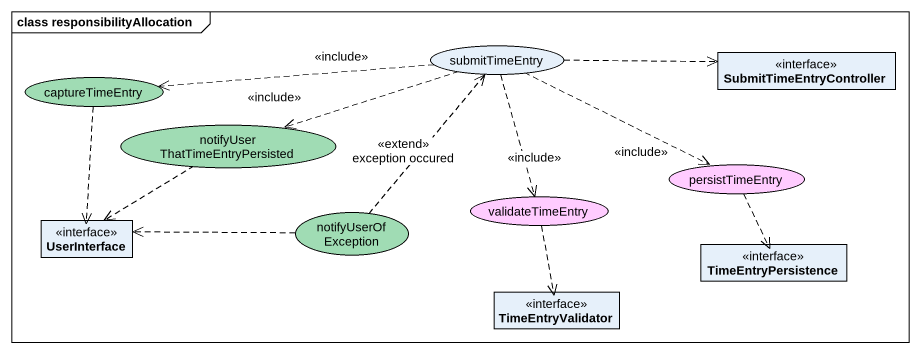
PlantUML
@startuml
mainframe class responsibilityAllocation
allowmixing
hide circle
hide empty members
usecase submitTimeEntry
interface SubmitTimeEntryController
usecase captureTimeEntry #A0DCB4
usecase "notifyUser ThatTimeEntryPersisted" as notifyUser #A0DCB4
usecase persistTimeEntry #FFCCFF
interface UserInterface
usecase "notifyUserOf Exception" as notifyUserOf_Exception #A0DCB4
usecase validateTimeEntry #FFCCFF
interface TimeEntryPersistence
interface TimeEntryValidator
submitTimeEntry .right.> SubmitTimeEntryController
submitTimeEntry .left.> captureTimeEntry : <<include>>
submitTimeEntry .left.> notifyUser : <<include>>
submitTimeEntry .right.> persistTimeEntry : <<include>>
submitTimeEntry ..> validateTimeEntry : <<include>>
captureTimeEntry ..> UserInterface
notifyUser ..> UserInterface
persistTimeEntry ..> TimeEntryPersistence
notifyUserOf_Exception .up.> submitTimeEntry : <<extend>> exception occured
notifyUserOf_Exception .left.> UserInterface
validateTimeEntry ..> TimeEntryValidator
@enduml
